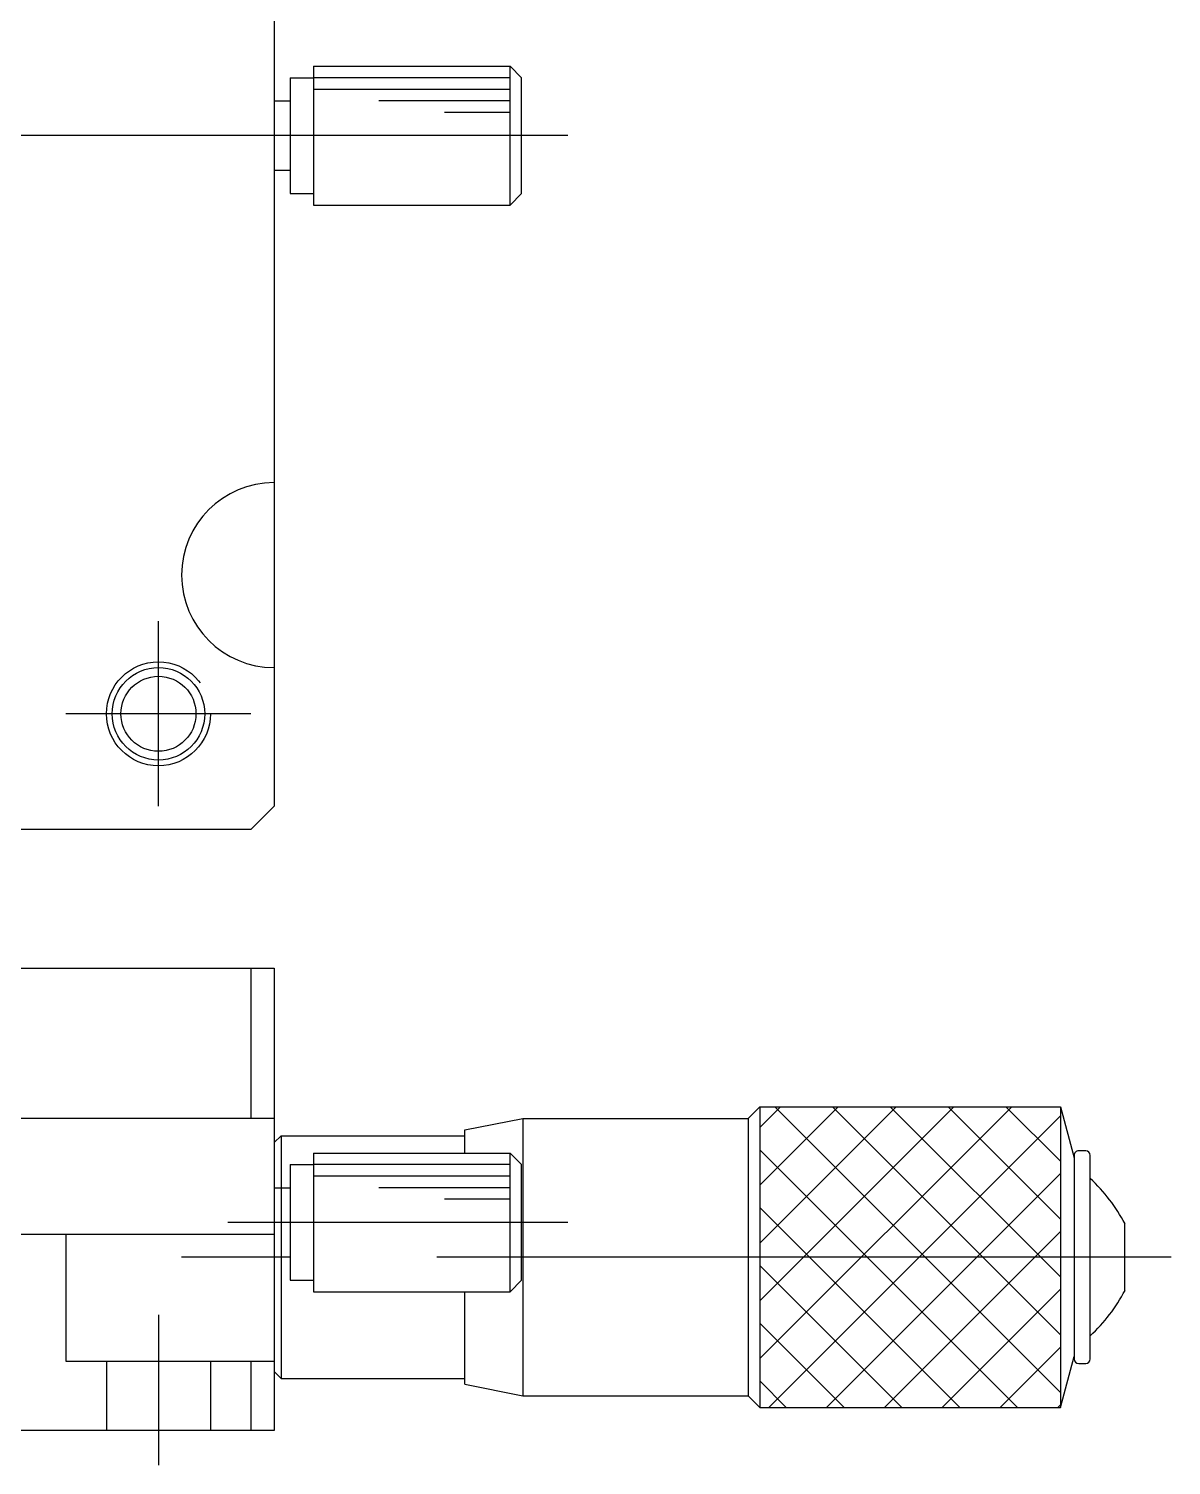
# Model space of a CAD drawing. Extents: x 1 to 277, y 0 to 162.
# Drawn here: x 97.6 to 147, y 22 to 84.1 of the extents above; entities that cross this region are included whole.
import ezdxf

# ---------------------------------------------------------------- set-up
doc = ezdxf.new("R2010")
doc.units = 0
doc.linetypes.add('CENTER', pattern=[50.8, 31.75, -6.35, 6.35, -6.35])
doc.linetypes.add('DASHED', pattern=[19.05, 12.7, -6.35])
doc.layers.get('0').update_dxf_attribs({"linetype": 'CONTINUOUS'})
doc.layers.add('CENTER', color=1, linetype='CENTER')

msp = doc.modelspace()

# ---------------------------------------------------------------- linework, layer by layer
at = {"color": 7, "linetype": 'CONTINUOUS'}
for p, q in [((108.204, 115.462), (108.204, 50.462)), ((109.904, 82.462), (118.404, 82.462)), ((109.904, 82.462), (109.904, 76.462)), ((118.404, 82.462), (118.904, 81.962)), ((118.404, 76.462), (118.404, 82.462)), ((108.904, 81.962), (109.904, 81.962)), ((108.904, 81.962), (108.904, 76.962)), ((118.904, 76.962), (118.904, 81.962)), ((108.204, 80.962), (108.904, 80.962)), ((108.204, 77.962), (108.904, 77.962)), ((108.904, 76.962), (109.904, 76.962)), ((109.904, 76.462), (118.404, 76.462)), ((118.404, 76.462), (118.904, 76.962)), ((108.204, 50.462), (107.204, 49.462)), ((107.204, 49.462), (49.204, 49.462)), ((48.204, 43.47), (108.204, 43.47)), ((107.204, 43.47), (107.204, 36.97)), ((108.204, 43.47), (108.204, 23.47)), ((128.703, 36.97), (129.203, 37.47)), ((129.203, 37.47), (142.204, 37.47)), ((129.203, 37.47), (129.203, 24.47)), ((142.204, 37.47), (142.793, 35.27)), ((142.204, 37.47), (142.204, 24.47)), ((108.204, 36.97), (48.204, 36.97)), ((116.453, 36.47), (118.953, 36.97)), ((118.953, 36.97), (118.953, 24.97)), ((118.953, 36.97), (128.703, 36.97)), ((128.703, 36.97), (128.703, 24.97)), ((108.204, 35.92), (108.504, 36.22)), ((108.504, 36.22), (108.504, 25.72)), ((108.504, 36.22), (116.453, 36.22)), ((116.453, 35.47), (116.453, 36.47)), ((109.904, 35.47), (118.404, 35.47)), ((109.904, 35.47), (109.904, 29.47)), ((118.404, 35.47), (118.904, 34.97)), ((118.404, 29.47), (118.404, 35.47)), ((143.293, 35.57), (142.993, 35.57)), ((108.904, 34.97), (109.904, 34.97)), ((108.904, 34.97), (108.904, 29.97)), ((118.904, 29.97), (118.904, 34.97)), ((142.793, 35.367), (142.793, 26.57)), ((143.493, 26.57), (143.493, 35.37)), ((108.204, 33.97), (108.904, 33.97)), ((144.993, 29.527), (144.993, 32.414)), ((48.204, 31.97), (108.204, 31.97)), ((99.204, 31.97), (99.204, 26.47)), ((108.904, 29.97), (109.904, 29.97)), ((118.404, 29.47), (118.904, 29.97)), ((109.904, 29.47), (118.404, 29.47)), ((116.453, 25.47), (116.453, 29.47)), ((99.204, 26.47), (108.204, 26.47)), ((107.204, 26.47), (107.204, 23.47)), ((142.204, 24.47), (142.793, 26.67)), ((142.993, 26.37), (143.293, 26.37)), ((108.504, 25.72), (108.204, 26.02)), ((108.504, 25.72), (116.453, 25.72)), ((116.453, 25.47), (118.953, 24.97)), ((118.953, 24.97), (128.703, 24.97)), ((128.703, 24.97), (129.203, 24.47)), ((129.203, 24.47), (142.204, 24.47)), ((108.204, 23.47), (48.204, 23.47))]:
    msp.add_line(p, q, dxfattribs=at)
at = {"color": 3, "linetype": 'CONTINUOUS'}
for p, q in [((118.404, 81.962), (109.904, 81.962)), ((118.404, 81.462), (109.904, 81.462)), ((118.404, 80.962), (112.737, 80.962)), ((118.404, 80.462), (115.571, 80.462)), ((129.203, 36.58), (130.093, 37.47)), ((129.203, 34.08), (132.593, 37.47)), ((129.203, 31.58), (135.093, 37.47)), ((129.203, 29.08), (137.593, 37.47)), ((129.203, 26.58), (140.093, 37.47)), ((129.847, 37.47), (142.204, 25.114)), ((132.347, 37.47), (142.204, 27.614)), ((134.847, 37.47), (142.204, 30.114)), ((137.347, 37.47), (142.204, 32.614)), ((139.847, 37.47), (142.204, 35.114)), ((129.593, 24.47), (142.204, 37.081)), ((129.203, 35.614), (140.347, 24.47)), ((118.404, 34.97), (109.904, 34.97)), ((118.404, 34.47), (109.904, 34.47)), ((132.093, 24.47), (142.204, 34.581)), ((118.404, 33.97), (112.737, 33.97)), ((118.404, 33.47), (115.571, 33.47)), ((129.203, 33.114), (137.847, 24.47)), ((134.593, 24.47), (142.204, 32.081)), ((129.203, 30.614), (135.347, 24.47)), ((137.093, 24.47), (142.204, 29.581)), ((129.203, 28.114), (132.847, 24.47)), ((139.593, 24.47), (142.204, 27.081)), ((129.203, 25.614), (130.347, 24.47)), ((142.093, 24.47), (142.204, 24.581))]:
    msp.add_line(p, q, dxfattribs=at)
at = {"color": 3, "linetype": 'DASHED'}
for p, q in [((100.954, 26.47), (100.954, 23.47)), ((105.454, 26.47), (105.454, 23.47))]:
    msp.add_line(p, q, dxfattribs=at)
msp.add_circle((103.204, 54.462), 2.25, dxfattribs=at)
at = {"color": 3, "linetype": 'CONTINUOUS'}
msp.add_circle((103.204, 54.462), 2, dxfattribs=at)
at = {"color": 7, "linetype": 'CONTINUOUS'}
msp.add_circle((103.204, 54.462), 1.621, dxfattribs=at)
for centre, radius, start, end in [((108.204, 60.462), 4, 90, 270), ((142.993, 35.37), 0.2, 90.00449, 180.85277), ((143.293, 35.37), 0.2, 0, 90), ((138.372, 28.891), 7.5, 28.01453, 46.93493), ((138.372, 33.05), 7.5, 313.06507, 331.98547), ((142.993, 26.57), 0.2, 180, 270), ((143.293, 26.57), 0.2, 270, 360)]:
    msp.add_arc(centre, radius, start, end, dxfattribs=at)
at = {"layer": 'CENTER', "color": 1, "linetype": 'CENTER'}
for p, q in [((120.904, 79.462), (46.204, 79.462)), ((103.204, 50.462), (103.204, 58.462)), ((107.204, 54.462), (99.204, 54.462)), ((120.904, 32.47), (106.204, 32.47)), ((146.993, 30.97), (104.204, 30.97)), ((103.204, 28.47), (103.204, 21.97))]:
    msp.add_line(p, q, dxfattribs=at)

doc.saveas('drawing.dxf')
